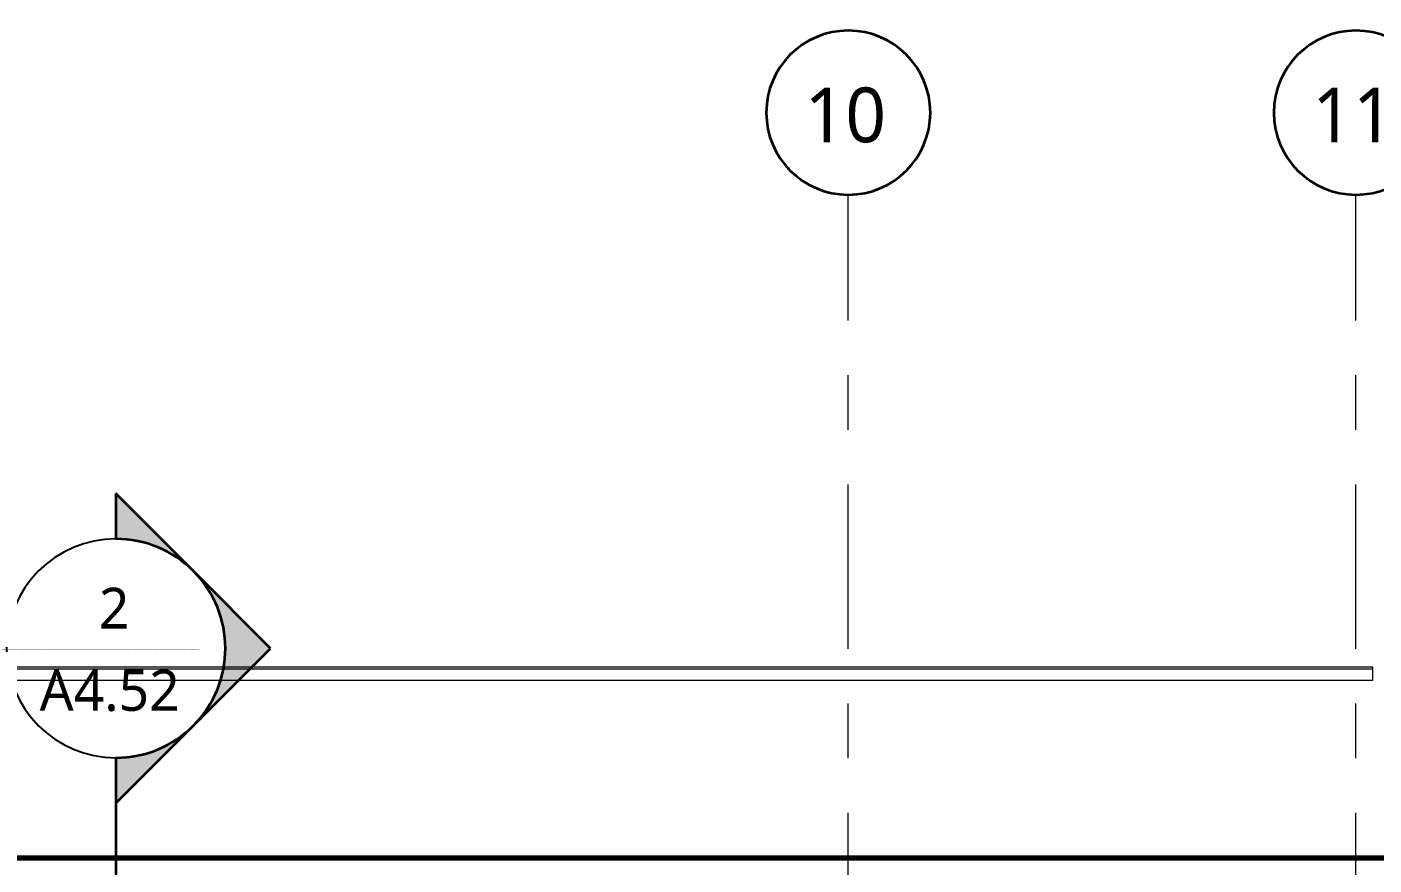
# Model space of a CAD drawing. Header units: inches. Extents: x 6 to 15224, y -733 to 6300.
# Drawn here: x 11710.8 to 12104.9, y 6023 to 6268.1 of the extents above; entities that cross this region are included whole.
import ezdxf

# ---------------------------------------------------------------- set-up
doc = ezdxf.new("R2010")
doc.units = ezdxf.units.IN
doc.header["$MEASUREMENT"] = 0
doc.linetypes.add('Center 3_8_', pattern=[96, 48, -16, 16, -16])
for name, color, linetype, lineweight in [('A-ANNO-NOTE', 131, 'Continuous', 25), ('A-DETL', 90, 'Continuous', 13), ('A-WALL', 113, 'Continuous', 25), ('G-ANNO-SYMB', 111, 'Continuous', 13), ('S-GRID', 1, 'Continuous', 13), ('S-GRID-IDEN', 1, 'Continuous', 35)]:
    doc.layers.add(name, color=color, linetype=linetype, lineweight=lineweight)
doc.styles.add('Open Sans_5', font='OpenSans-Regular.ttf', dxfattribs={"height": 12})
doc.styles.add('Open Sans_6', font='OpenSans-Regular.ttf', dxfattribs={"height": 16})
doc.styles.add('Open Sans_7', font='OpenSans-Regular.ttf', dxfattribs={"height": 2})

# ---------------------------------------------------------------- blocks, each defined once
blk = doc.blocks.new('Grid - AN Grid Head-AM-799031-EAST ELEVATION')
at = {"layer": 'S-GRID-IDEN'}
for start, end in [(360, 180), (180, 360)]:
    blk.add_arc((24, 6243.06), 24, start, end, dxfattribs=at)
blk = doc.blocks.new('Section - CDs-919845-EAST ELEVATION')
at = {"layer": 'A-ANNO-NOTE', "lineweight": 13}
h = blk.add_hatch(color=256, dxfattribs=at)
edge = h.paths.add_edge_path()
edge.add_arc((1320.88, 6082.73), 32, 45, 90)
edge.add_line((1320.88, 6114.73), (1320.88, 6127.99))
edge.add_line((1320.88, 6127.99), (1343.5, 6105.36))
h = blk.add_hatch(color=256, dxfattribs=at)
edge = h.paths.add_edge_path()
edge.add_line((1366.13, 6082.73), (1343.5, 6060.11))
edge.add_arc((1320.88, 6082.73), 32, 315, 405)
edge.add_line((1343.5, 6105.36), (1366.13, 6082.73))
h = blk.add_hatch(color=256, dxfattribs=at)
edge = h.paths.add_edge_path()
edge.add_line((1343.5, 6060.11), (1320.88, 6037.48))
edge.add_line((1320.88, 6037.48), (1320.88, 6050.73))
edge.add_arc((1320.88, 6082.73), 32, 270, 315)
at = {"layer": 'A-ANNO-NOTE', "lineweight": 35}
for p, q in [((1343.5, 6105.36), (1320.88, 6127.99)), ((1320.88, 6127.99), (1320.88, 6114.73)), ((1366.13, 6082.73), (1343.5, 6105.36)), ((1343.5, 6060.11), (1366.13, 6082.73)), ((1320.88, 6037.48), (1343.5, 6060.11)), ((1320.88, 6050.73), (1320.88, 6037.48))]:
    blk.add_line(p, q, dxfattribs=at)
at = {"layer": 'A-ANNO-NOTE'}
for start, end in [(90, 270), (270, 90)]:
    blk.add_arc((1320.88, 6082.73), 32, start, end, dxfattribs=at)
at = {"layer": 'A-ANNO-NOTE', "lineweight": 35}
for start, end in [(45, 90), (315, 45), (270, 315)]:
    blk.add_arc((1320.88, 6082.73), 32, start, end, dxfattribs=at)

msp = doc.modelspace()

# ---------------------------------------------------------------- linework, layer by layer
at = {"layer": 'A-DETL', "lineweight": 70}
msp.add_line((12348.55442555, 6025), (8815.17942555, 6025), dxfattribs=at)
at = {"layer": 'A-WALL', "lineweight": 18}
for p, q in [((12104.42942555, 6080.32258401), (10606.86692555, 6080.32258401)), ((10616.55442555, 6081), (12104.42942555, 6081)), ((12104.42942555, 6081), (12104.42942555, 6077)), ((12104.42942555, 6077), (10606.86692555, 6077)), ((8815.17942555, 6025), (12348.55442555, 6025))]:
    msp.add_line(p, q, dxfattribs=at)
at = {"layer": 'G-ANNO-SYMB', "lineweight": 35}
msp.add_line((11736.85556789, 6054.38880324), (11736.85556789, 5013.9288341), dxfattribs=at)
at = {"layer": 'S-GRID', "linetype": 'Center 3_8_'}
for p, q in [((11951.11692555, 5030.27796347), (11951.11692555, 6219.06052942)), ((12099.61692555, 5030.27796347), (12099.61692555, 6219.06052942))]:
    msp.add_line(p, q, dxfattribs=at)

# ---------------------------------------------------------------- block references
at = {"layer": 'G-ANNO-SYMB', "lineweight": 35}
msp.add_blockref('Section - CDs-919845-EAST ELEVATION', (10415.98056789, 3.65433156), dxfattribs=at)
at = {"layer": 'S-GRID-IDEN'}
for p in [(11927.11692555, 0), (12075.61692555, 0)]:
    msp.add_blockref('Grid - AN Grid Head-AM-799031-EAST ELEVATION', p, dxfattribs=at)

# ---------------------------------------------------------------- texts
at = {"layer": 'G-ANNO-SYMB', "attachment_point": 1}
for s, insert, char_height, width, style in [('2', (11731.84871309, 6104.11203408), 12, 11.716, 'Open Sans_5'), ('__________________________________________________', (11703.42737489, 6088.38508274), 2, 80.8, 'Open Sans_7'), ('A4.52', (11714.51328002, 6080.11203408), 12, 53.732, 'Open Sans_5')]:
    msp.add_mtext(s, dxfattribs=dict(at, insert=insert, char_height=char_height, width=width, style=style))
at = {"layer": 'S-GRID-IDEN', "lineweight": 13, "char_height": 16, "width": 30.704, "attachment_point": 1, "style": 'Open Sans_6'}
for s, insert in [('10', (11938.33301749, 6250.40536582)), ('11', (12086.83301749, 6250.40536582))]:
    msp.add_mtext(s, dxfattribs=dict(at, insert=insert))

doc.saveas('drawing.dxf')
